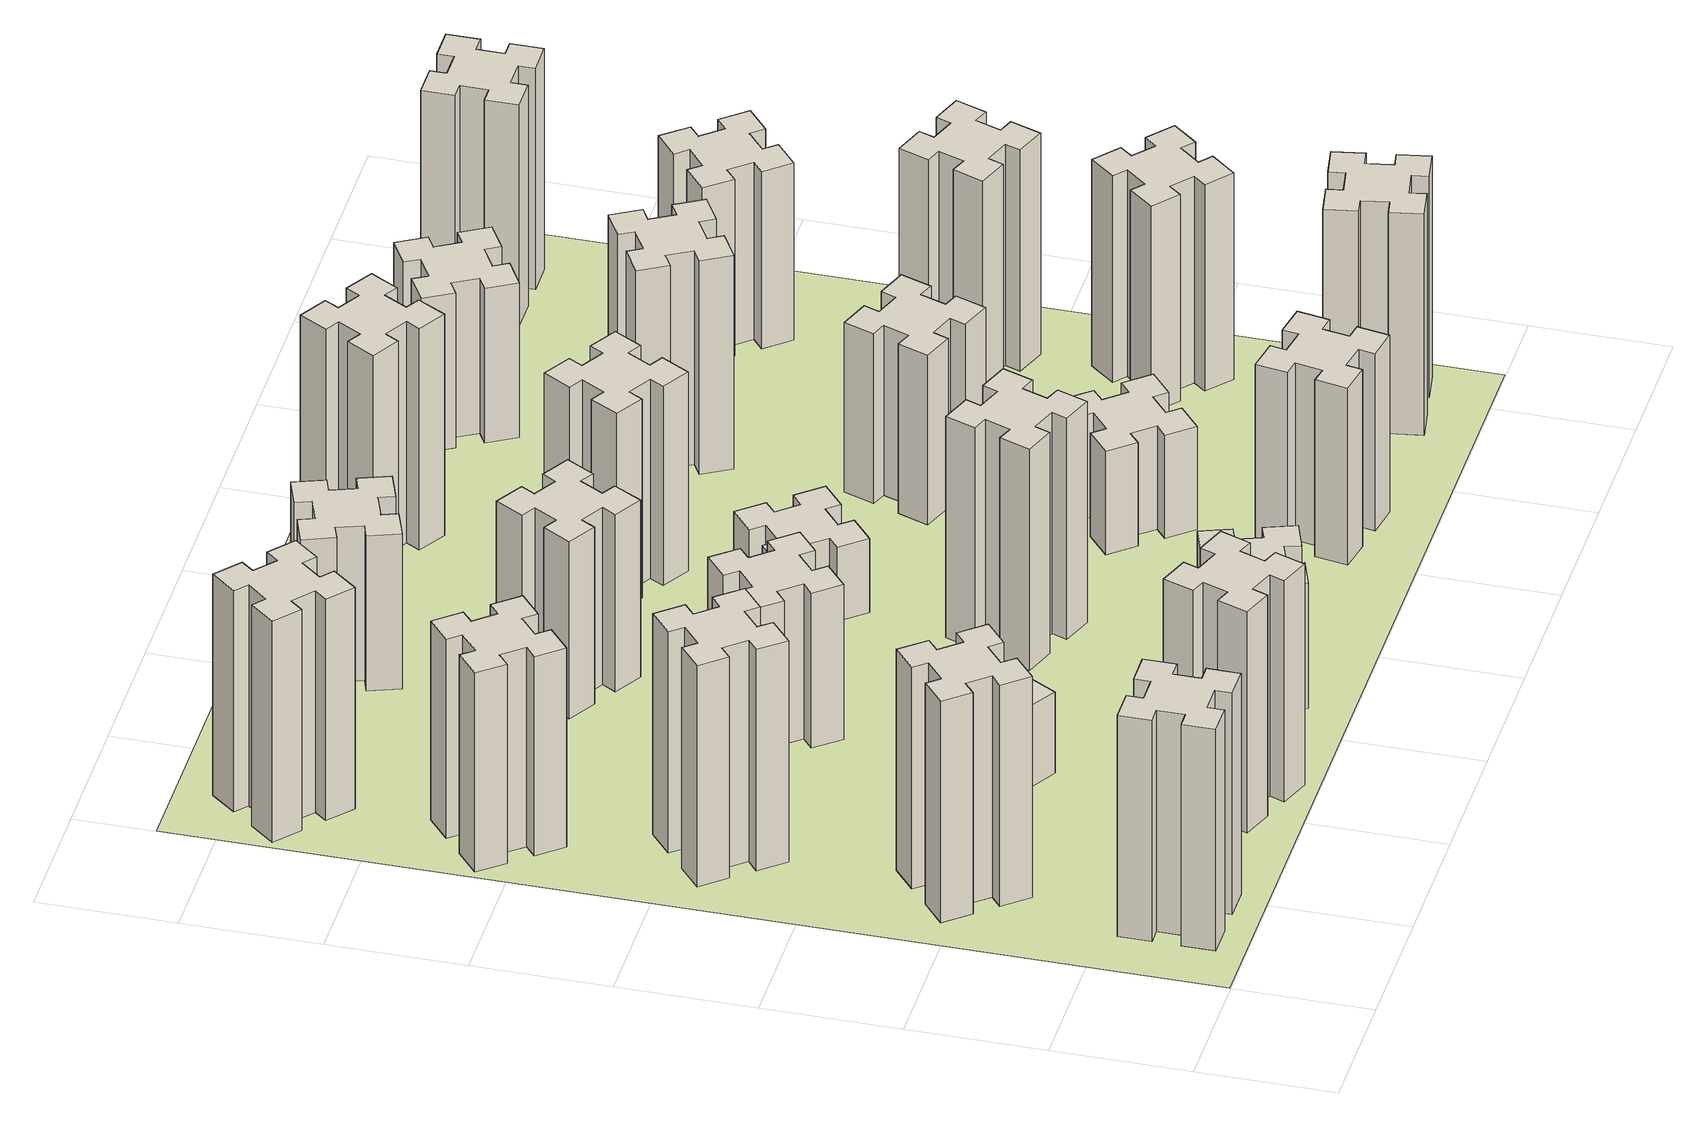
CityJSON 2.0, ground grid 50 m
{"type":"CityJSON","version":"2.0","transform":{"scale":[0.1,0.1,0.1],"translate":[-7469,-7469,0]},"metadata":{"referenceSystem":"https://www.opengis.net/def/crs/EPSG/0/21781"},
"CityObjects":{
"building1":{"type":"Building","attributes":{"class":"1000","function":"1000","usage":"1000","yearOfConstruction":2016,"roofType":"1000","measuredHeight":90,"storeysAboveGround":30,"storeysBelowGround":0},"geometry":[{"type":"Solid","lod":"1","boundaries":[[[[0,1,2,3,4,5,6,7,8,9,10,11,12,13,14,15,16,17,18,19]],[[17,16,20,21]],[[16,15,22,20]],[[15,14,23,22]],[[14,13,24,23]],[[13,12,25,24]],[[12,11,26,25]],[[11,10,27,26]],[[10,9,28,27]],[[9,8,29,28]],[[8,7,30,29]],[[7,6,31,30]],[[6,5,32,31]],[[5,4,33,32]],[[4,3,34,33]],[[3,2,35,34]],[[2,1,36,35]],[[1,0,37,36]],[[0,19,38,37]],[[19,18,39,38]],[[18,17,21,39]],[[24,25,26,27,28,29,30,31,32,33,34,35,36,37,38,39,21,20,22,23]]]]}]},
"building2":{"type":"Building","attributes":{"class":"1000","function":"1000","usage":"1000","yearOfConstruction":2016,"roofType":"1000","measuredHeight":90,"storeysAboveGround":30,"storeysBelowGround":0},"geometry":[{"type":"Solid","lod":"1","boundaries":[[[[40,41,42,43,44,45,46,47,48,49,50,51,52,53,54,55,56,57,58,59]],[[57,56,60,61]],[[56,55,62,60]],[[55,54,63,62]],[[54,53,64,63]],[[53,52,65,64]],[[52,51,66,65]],[[51,50,67,66]],[[50,49,68,67]],[[49,48,69,68]],[[48,47,70,69]],[[47,46,71,70]],[[46,45,72,71]],[[45,44,73,72]],[[44,43,74,73]],[[43,42,75,74]],[[42,41,76,75]],[[41,40,77,76]],[[40,59,78,77]],[[59,58,79,78]],[[58,57,61,79]],[[64,65,66,67,68,69,70,71,72,73,74,75,76,77,78,79,61,60,62,63]]]]}]},
"building3":{"type":"Building","attributes":{"class":"1000","function":"1000","usage":"1000","yearOfConstruction":2016,"roofType":"1000","measuredHeight":90,"storeysAboveGround":30,"storeysBelowGround":0},"geometry":[{"type":"Solid","lod":"1","boundaries":[[[[80,81,82,83,84,85,86,87,88,89,90,91,92,93,94,95,96,97,98,99]],[[97,96,100,101]],[[96,95,102,100]],[[95,94,103,102]],[[94,93,104,103]],[[93,92,105,104]],[[92,91,106,105]],[[91,90,107,106]],[[90,89,108,107]],[[89,88,109,108]],[[88,87,110,109]],[[87,86,111,110]],[[86,85,112,111]],[[85,84,113,112]],[[84,83,114,113]],[[83,82,115,114]],[[82,81,116,115]],[[81,80,117,116]],[[80,99,118,117]],[[99,98,119,118]],[[98,97,101,119]],[[104,105,106,107,108,109,110,111,112,113,114,115,116,117,118,119,101,100,102,103]]]]}]},
"building4":{"type":"Building","attributes":{"class":"1000","function":"1000","usage":"1000","yearOfConstruction":2016,"roofType":"1000","measuredHeight":81,"storeysAboveGround":30,"storeysBelowGround":0},"geometry":[{"type":"Solid","lod":"1","boundaries":[[[[120,121,122,123,124,125,126,127,128,129,130,131,132,133,134,135,136,137,138,139]],[[137,136,140,141]],[[136,135,142,140]],[[135,134,143,142]],[[134,133,144,143]],[[133,132,145,144]],[[132,131,146,145]],[[131,130,147,146]],[[130,129,148,147]],[[129,128,149,148]],[[128,127,150,149]],[[127,126,151,150]],[[126,125,152,151]],[[125,124,153,152]],[[124,123,154,153]],[[123,122,155,154]],[[122,121,156,155]],[[121,120,157,156]],[[120,139,158,157]],[[139,138,159,158]],[[138,137,141,159]],[[144,145,146,147,148,149,150,151,152,153,154,155,156,157,158,159,141,140,142,143]]]]}]},
"building5":{"type":"Building","attributes":{"class":"1000","function":"1000","usage":"1000","yearOfConstruction":2016,"roofType":"1000","measuredHeight":90,"storeysAboveGround":30,"storeysBelowGround":0},"geometry":[{"type":"Solid","lod":"1","boundaries":[[[[160,161,162,163,164,165,166,167,168,169,170,171,172,173,174,175,176,177,178,179]],[[177,176,180,181]],[[176,175,182,180]],[[175,174,183,182]],[[174,173,184,183]],[[173,172,185,184]],[[172,171,186,185]],[[171,170,187,186]],[[170,169,188,187]],[[169,168,189,188]],[[168,167,190,189]],[[167,166,191,190]],[[166,165,192,191]],[[165,164,193,192]],[[164,163,194,193]],[[163,162,195,194]],[[162,161,196,195]],[[161,160,197,196]],[[160,179,198,197]],[[179,178,199,198]],[[178,177,181,199]],[[184,185,186,187,188,189,190,191,192,193,194,195,196,197,198,199,181,180,182,183]]]]}]},
"building6":{"type":"Building","attributes":{"class":"1000","function":"1000","usage":"1000","yearOfConstruction":2016,"roofType":"1000","measuredHeight":90,"storeysAboveGround":30,"storeysBelowGround":0},"geometry":[{"type":"Solid","lod":"1","boundaries":[[[[200,201,202,203,204,205,206,207,208,209,210,211,212,213,214,215,216,217,218,219]],[[217,216,220,221]],[[216,215,222,220]],[[215,214,223,222]],[[214,213,224,223]],[[213,212,225,224]],[[212,211,226,225]],[[211,210,227,226]],[[210,209,228,227]],[[209,208,229,228]],[[208,207,230,229]],[[207,206,231,230]],[[206,205,232,231]],[[205,204,233,232]],[[204,203,234,233]],[[203,202,235,234]],[[202,201,236,235]],[[201,200,237,236]],[[200,219,238,237]],[[219,218,239,238]],[[218,217,221,239]],[[224,225,226,227,228,229,230,231,232,233,234,235,236,237,238,239,221,220,222,223]]]]}]},
"building7":{"type":"Building","attributes":{"class":"1000","function":"1000","usage":"1000","yearOfConstruction":2016,"roofType":"1000","measuredHeight":33,"storeysAboveGround":30,"storeysBelowGround":0},"geometry":[{"type":"Solid","lod":"1","boundaries":[[[[240,241,242,243,244,245,246,247,248,249,250,251,252,253,254,255,256,257,258,259]],[[257,256,260,261]],[[256,255,262,260]],[[255,254,263,262]],[[254,253,264,263]],[[253,252,265,264]],[[252,251,266,265]],[[251,250,267,266]],[[250,249,268,267]],[[249,248,269,268]],[[248,247,270,269]],[[247,246,271,270]],[[246,245,272,271]],[[245,244,273,272]],[[244,243,274,273]],[[243,242,275,274]],[[242,241,276,275]],[[241,240,277,276]],[[240,259,278,277]],[[259,258,279,278]],[[258,257,261,279]],[[264,265,266,267,268,269,270,271,272,273,274,275,276,277,278,279,261,260,262,263]]]]}]},
"building8":{"type":"Building","attributes":{"class":"1000","function":"1000","usage":"1000","yearOfConstruction":2016,"roofType":"1000","measuredHeight":63,"storeysAboveGround":30,"storeysBelowGround":0},"geometry":[{"type":"Solid","lod":"1","boundaries":[[[[280,281,282,283,284,285,286,287,288,289,290,291,292,293,294,295,296,297,298,299]],[[297,296,300,301]],[[296,295,302,300]],[[295,294,303,302]],[[294,293,304,303]],[[293,292,305,304]],[[292,291,306,305]],[[291,290,307,306]],[[290,289,308,307]],[[289,288,309,308]],[[288,287,310,309]],[[287,286,311,310]],[[286,285,312,311]],[[285,284,313,312]],[[284,283,314,313]],[[283,282,315,314]],[[282,281,316,315]],[[281,280,317,316]],[[280,299,318,317]],[[299,298,319,318]],[[298,297,301,319]],[[304,305,306,307,308,309,310,311,312,313,314,315,316,317,318,319,301,300,302,303]]]]}]},
"building9":{"type":"Building","attributes":{"class":"1000","function":"1000","usage":"1000","yearOfConstruction":2016,"roofType":"1000","measuredHeight":51,"storeysAboveGround":30,"storeysBelowGround":0},"geometry":[{"type":"Solid","lod":"1","boundaries":[[[[320,321,322,323,324,325,326,327,328,329,330,331,332,333,334,335,336,337,338,339]],[[337,336,340,341]],[[336,335,342,340]],[[335,334,343,342]],[[334,333,344,343]],[[333,332,345,344]],[[332,331,346,345]],[[331,330,347,346]],[[330,329,348,347]],[[329,328,349,348]],[[328,327,350,349]],[[327,326,351,350]],[[326,325,352,351]],[[325,324,353,352]],[[324,323,354,353]],[[323,322,355,354]],[[322,321,356,355]],[[321,320,357,356]],[[320,339,358,357]],[[339,338,359,358]],[[338,337,341,359]],[[344,345,346,347,348,349,350,351,352,353,354,355,356,357,358,359,341,340,342,343]]]]}]},
"building10":{"type":"Building","attributes":{"class":"1000","function":"1000","usage":"1000","yearOfConstruction":2016,"roofType":"1000","measuredHeight":72,"storeysAboveGround":30,"storeysBelowGround":0},"geometry":[{"type":"Solid","lod":"1","boundaries":[[[[360,361,362,363,364,365,366,367,368,369,370,371,372,373,374,375,376,377,378,379]],[[377,376,380,381]],[[376,375,382,380]],[[375,374,383,382]],[[374,373,384,383]],[[373,372,385,384]],[[372,371,386,385]],[[371,370,387,386]],[[370,369,388,387]],[[369,368,389,388]],[[368,367,390,389]],[[367,366,391,390]],[[366,365,392,391]],[[365,364,393,392]],[[364,363,394,393]],[[363,362,395,394]],[[362,361,396,395]],[[361,360,397,396]],[[360,379,398,397]],[[379,378,399,398]],[[378,377,381,399]],[[384,385,386,387,388,389,390,391,392,393,394,395,396,397,398,399,381,380,382,383]]]]}]},
"building11":{"type":"Building","attributes":{"class":"1000","function":"1000","usage":"1000","yearOfConstruction":2016,"roofType":"1000","measuredHeight":63,"storeysAboveGround":30,"storeysBelowGround":0},"geometry":[{"type":"Solid","lod":"1","boundaries":[[[[400,401,402,403,404,405,406,407,408,409,410,411,412,413,414,415,416,417,418,419]],[[417,416,420,421]],[[416,415,422,420]],[[415,414,423,422]],[[414,413,424,423]],[[413,412,425,424]],[[412,411,426,425]],[[411,410,427,426]],[[410,409,428,427]],[[409,408,429,428]],[[408,407,430,429]],[[407,406,431,430]],[[406,405,432,431]],[[405,404,433,432]],[[404,403,434,433]],[[403,402,435,434]],[[402,401,436,435]],[[401,400,437,436]],[[400,419,438,437]],[[419,418,439,438]],[[418,417,421,439]],[[424,425,426,427,428,429,430,431,432,433,434,435,436,437,438,439,421,420,422,423]]]]}]},
"building12":{"type":"Building","attributes":{"class":"1000","function":"1000","usage":"1000","yearOfConstruction":2016,"roofType":"1000","measuredHeight":90,"storeysAboveGround":30,"storeysBelowGround":0},"geometry":[{"type":"Solid","lod":"1","boundaries":[[[[440,441,442,443,444,445,446,447,448,449,450,451,452,453,454,455,456,457,458,459]],[[457,456,460,461]],[[456,455,462,460]],[[455,454,463,462]],[[454,453,464,463]],[[453,452,465,464]],[[452,451,466,465]],[[451,450,467,466]],[[450,449,468,467]],[[449,448,469,468]],[[448,447,470,469]],[[447,446,471,470]],[[446,445,472,471]],[[445,444,473,472]],[[444,443,474,473]],[[443,442,475,474]],[[442,441,476,475]],[[441,440,477,476]],[[440,459,478,477]],[[459,458,479,478]],[[458,457,461,479]],[[464,465,466,467,468,469,470,471,472,473,474,475,476,477,478,479,461,460,462,463]]]]}]},
"building13":{"type":"Building","attributes":{"class":"1000","function":"1000","usage":"1000","yearOfConstruction":2016,"roofType":"1000","measuredHeight":30,"storeysAboveGround":30,"storeysBelowGround":0},"geometry":[{"type":"Solid","lod":"1","boundaries":[[[[480,481,482,483,484,485,486,487,488,489,490,491,492,493,494,495,496,497,498,499]],[[497,496,500,501]],[[496,495,502,500]],[[495,494,503,502]],[[494,493,504,503]],[[493,492,505,504]],[[492,491,506,505]],[[491,490,507,506]],[[490,489,508,507]],[[489,488,509,508]],[[488,487,510,509]],[[487,486,511,510]],[[486,485,512,511]],[[485,484,513,512]],[[484,483,514,513]],[[483,482,515,514]],[[482,481,516,515]],[[481,480,517,516]],[[480,499,518,517]],[[499,498,519,518]],[[498,497,501,519]],[[504,505,506,507,508,509,510,511,512,513,514,515,516,517,518,519,501,500,502,503]]]]}]},
"building14":{"type":"Building","attributes":{"class":"1000","function":"1000","usage":"1000","yearOfConstruction":2016,"roofType":"1000","measuredHeight":81,"storeysAboveGround":30,"storeysBelowGround":0},"geometry":[{"type":"Solid","lod":"1","boundaries":[[[[520,521,522,523,524,525,526,527,528,529,530,531,532,533,534,535,536,537,538,539]],[[537,536,540,541]],[[536,535,542,540]],[[535,534,543,542]],[[534,533,544,543]],[[533,532,545,544]],[[532,531,546,545]],[[531,530,547,546]],[[530,529,548,547]],[[529,528,549,548]],[[528,527,550,549]],[[527,526,551,550]],[[526,525,552,551]],[[525,524,553,552]],[[524,523,554,553]],[[523,522,555,554]],[[522,521,556,555]],[[521,520,557,556]],[[520,539,558,557]],[[539,538,559,558]],[[538,537,541,559]],[[544,545,546,547,548,549,550,551,552,553,554,555,556,557,558,559,541,540,542,543]]]]}]},
"building15":{"type":"Building","attributes":{"class":"1000","function":"1000","usage":"1000","yearOfConstruction":2016,"roofType":"1000","measuredHeight":72,"storeysAboveGround":30,"storeysBelowGround":0},"geometry":[{"type":"Solid","lod":"1","boundaries":[[[[560,561,562,563,564,565,566,567,568,569,570,571,572,573,574,575,576,577,578,579]],[[577,576,580,581]],[[576,575,582,580]],[[575,574,583,582]],[[574,573,584,583]],[[573,572,585,584]],[[572,571,586,585]],[[571,570,587,586]],[[570,569,588,587]],[[569,568,589,588]],[[568,567,590,589]],[[567,566,591,590]],[[566,565,592,591]],[[565,564,593,592]],[[564,563,594,593]],[[563,562,595,594]],[[562,561,596,595]],[[561,560,597,596]],[[560,579,598,597]],[[579,578,599,598]],[[578,577,581,599]],[[584,585,586,587,588,589,590,591,592,593,594,595,596,597,598,599,581,580,582,583]]]]}]},
"building16":{"type":"Building","attributes":{"class":"1000","function":"1000","usage":"1000","yearOfConstruction":2016,"roofType":"1000","measuredHeight":90,"storeysAboveGround":30,"storeysBelowGround":0},"geometry":[{"type":"Solid","lod":"1","boundaries":[[[[600,601,602,603,604,605,606,607,608,609,610,611,612,613,614,615,616,617,618,619]],[[617,616,620,621]],[[616,615,622,620]],[[615,614,623,622]],[[614,613,624,623]],[[613,612,625,624]],[[612,611,626,625]],[[611,610,627,626]],[[610,609,628,627]],[[609,608,629,628]],[[608,607,630,629]],[[607,606,631,630]],[[606,605,632,631]],[[605,604,633,632]],[[604,603,634,633]],[[603,602,635,634]],[[602,601,636,635]],[[601,600,637,636]],[[600,619,638,637]],[[619,618,639,638]],[[618,617,621,639]],[[624,625,626,627,628,629,630,631,632,633,634,635,636,637,638,639,621,620,622,623]]]]}]},
"building17":{"type":"Building","attributes":{"class":"1000","function":"1000","usage":"1000","yearOfConstruction":2016,"roofType":"1000","measuredHeight":42,"storeysAboveGround":30,"storeysBelowGround":0},"geometry":[{"type":"Solid","lod":"1","boundaries":[[[[640,641,642,643,644,645,646,647,648,649,650,651,652,653,654,655,656,657,658,659]],[[657,656,660,661]],[[656,655,662,660]],[[655,654,663,662]],[[654,653,664,663]],[[653,652,665,664]],[[652,651,666,665]],[[651,650,667,666]],[[650,649,668,667]],[[649,648,669,668]],[[648,647,670,669]],[[647,646,671,670]],[[646,645,672,671]],[[645,644,673,672]],[[644,643,674,673]],[[643,642,675,674]],[[642,641,676,675]],[[641,640,677,676]],[[640,659,678,677]],[[659,658,679,678]],[[658,657,661,679]],[[664,665,666,667,668,669,670,671,672,673,674,675,676,677,678,679,661,660,662,663]]]]}]},
"building18":{"type":"Building","attributes":{"class":"1000","function":"1000","usage":"1000","yearOfConstruction":2016,"roofType":"1000","measuredHeight":69,"storeysAboveGround":30,"storeysBelowGround":0},"geometry":[{"type":"Solid","lod":"1","boundaries":[[[[680,681,682,683,684,685,686,687,688,689,690,691,692,693,694,695,696,697,698,699]],[[697,696,700,701]],[[696,695,702,700]],[[695,694,703,702]],[[694,693,704,703]],[[693,692,705,704]],[[692,691,706,705]],[[691,690,707,706]],[[690,689,708,707]],[[689,688,709,708]],[[688,687,710,709]],[[687,686,711,710]],[[686,685,712,711]],[[685,684,713,712]],[[684,683,714,713]],[[683,682,715,714]],[[682,681,716,715]],[[681,680,717,716]],[[680,699,718,717]],[[699,698,719,718]],[[698,697,701,719]],[[704,705,706,707,708,709,710,711,712,713,714,715,716,717,718,719,701,700,702,703]]]]}]},
"building19":{"type":"Building","attributes":{"class":"1000","function":"1000","usage":"1000","yearOfConstruction":2016,"roofType":"1000","measuredHeight":87,"storeysAboveGround":30,"storeysBelowGround":0},"geometry":[{"type":"Solid","lod":"1","boundaries":[[[[720,721,722,723,724,725,726,727,728,729,730,731,732,733,734,735,736,737,738,739]],[[737,736,740,741]],[[736,735,742,740]],[[735,734,743,742]],[[734,733,744,743]],[[733,732,745,744]],[[732,731,746,745]],[[731,730,747,746]],[[730,729,748,747]],[[729,728,749,748]],[[728,727,750,749]],[[727,726,751,750]],[[726,725,752,751]],[[725,724,753,752]],[[724,723,754,753]],[[723,722,755,754]],[[722,721,756,755]],[[721,720,757,756]],[[720,739,758,757]],[[739,738,759,758]],[[738,737,741,759]],[[744,745,746,747,748,749,750,751,752,753,754,755,756,757,758,759,741,740,742,743]]]]}]},
"building20":{"type":"Building","attributes":{"class":"1000","function":"1000","usage":"1000","yearOfConstruction":2016,"roofType":"1000","measuredHeight":90,"storeysAboveGround":30,"storeysBelowGround":0},"geometry":[{"type":"Solid","lod":"1","boundaries":[[[[760,761,762,763,764,765,766,767,768,769,770,771,772,773,774,775,776,777,778,779]],[[777,776,780,781]],[[776,775,782,780]],[[775,774,783,782]],[[774,773,784,783]],[[773,772,785,784]],[[772,771,786,785]],[[771,770,787,786]],[[770,769,788,787]],[[769,768,789,788]],[[768,767,790,789]],[[767,766,791,790]],[[766,765,792,791]],[[765,764,793,792]],[[764,763,794,793]],[[763,762,795,794]],[[762,761,796,795]],[[761,760,797,796]],[[760,779,798,797]],[[779,778,799,798]],[[778,777,781,799]],[[784,785,786,787,788,789,790,791,792,793,794,795,796,797,798,799,781,780,782,783]]]]}]},
"building21":{"type":"Building","attributes":{"class":"1000","function":"1000","usage":"1000","yearOfConstruction":2016,"roofType":"1000","measuredHeight":63,"storeysAboveGround":30,"storeysBelowGround":0},"geometry":[{"type":"Solid","lod":"1","boundaries":[[[[800,801,802,803,804,805,806,807,808,809,810,811,812,813,814,815,816,817,818,819]],[[817,816,820,821]],[[816,815,822,820]],[[815,814,823,822]],[[814,813,824,823]],[[813,812,825,824]],[[812,811,826,825]],[[811,810,827,826]],[[810,809,828,827]],[[809,808,829,828]],[[808,807,830,829]],[[807,806,831,830]],[[806,805,832,831]],[[805,804,833,832]],[[804,803,834,833]],[[803,802,835,834]],[[802,801,836,835]],[[801,800,837,836]],[[800,819,838,837]],[[819,818,839,838]],[[818,817,821,839]],[[824,825,826,827,828,829,830,831,832,833,834,835,836,837,838,839,821,820,822,823]]]]}]},
"building22":{"type":"Building","attributes":{"class":"1000","function":"1000","usage":"1000","yearOfConstruction":2016,"roofType":"1000","measuredHeight":84,"storeysAboveGround":30,"storeysBelowGround":0},"geometry":[{"type":"Solid","lod":"1","boundaries":[[[[840,841,842,843,844,845,846,847,848,849,850,851,852,853,854,855,856,857,858,859]],[[857,856,860,861]],[[856,855,862,860]],[[855,854,863,862]],[[854,853,864,863]],[[853,852,865,864]],[[852,851,866,865]],[[851,850,867,866]],[[850,849,868,867]],[[849,848,869,868]],[[848,847,870,869]],[[847,846,871,870]],[[846,845,872,871]],[[845,844,873,872]],[[844,843,874,873]],[[843,842,875,874]],[[842,841,876,875]],[[841,840,877,876]],[[840,859,878,877]],[[859,858,879,878]],[[858,857,861,879]],[[864,865,866,867,868,869,870,871,872,873,874,875,876,877,878,879,861,860,862,863]]]]}]},
"building23":{"type":"Building","attributes":{"class":"1000","function":"1000","usage":"1000","yearOfConstruction":2016,"roofType":"1000","measuredHeight":90,"storeysAboveGround":30,"storeysBelowGround":0},"geometry":[{"type":"Solid","lod":"1","boundaries":[[[[880,881,882,883,884,885,886,887,888,889,890,891,892,893,894,895,896,897,898,899]],[[897,896,900,901]],[[896,895,902,900]],[[895,894,903,902]],[[894,893,904,903]],[[893,892,905,904]],[[892,891,906,905]],[[891,890,907,906]],[[890,889,908,907]],[[889,888,909,908]],[[888,887,910,909]],[[887,886,911,910]],[[886,885,912,911]],[[885,884,913,912]],[[884,883,914,913]],[[883,882,915,914]],[[882,881,916,915]],[[881,880,917,916]],[[880,899,918,917]],[[899,898,919,918]],[[898,897,901,919]],[[904,905,906,907,908,909,910,911,912,913,914,915,916,917,918,919,901,900,902,903]]]]}]},
"building24":{"type":"Building","attributes":{"class":"1000","function":"1000","usage":"1000","yearOfConstruction":2016,"roofType":"1000","measuredHeight":72,"storeysAboveGround":30,"storeysBelowGround":0},"geometry":[{"type":"Solid","lod":"1","boundaries":[[[[920,921,922,923,924,925,926,927,928,929,930,931,932,933,934,935,936,937,938,939]],[[937,936,940,941]],[[936,935,942,940]],[[935,934,943,942]],[[934,933,944,943]],[[933,932,945,944]],[[932,931,946,945]],[[931,930,947,946]],[[930,929,948,947]],[[929,928,949,948]],[[928,927,950,949]],[[927,926,951,950]],[[926,925,952,951]],[[925,924,953,952]],[[924,923,954,953]],[[923,922,955,954]],[[922,921,956,955]],[[921,920,957,956]],[[920,939,958,957]],[[939,938,959,958]],[[938,937,941,959]],[[944,945,946,947,948,949,950,951,952,953,954,955,956,957,958,959,941,940,942,943]]]]}]},
"building25":{"type":"Building","attributes":{"class":"1000","function":"1000","usage":"1000","yearOfConstruction":2016,"roofType":"1000","measuredHeight":90,"storeysAboveGround":30,"storeysBelowGround":0},"geometry":[{"type":"Solid","lod":"1","boundaries":[[[[960,961,962,963,964,965,966,967,968,969,970,971,972,973,974,975,976,977,978,979]],[[977,976,980,981]],[[976,975,982,980]],[[975,974,983,982]],[[974,973,984,983]],[[973,972,985,984]],[[972,971,986,985]],[[971,970,987,986]],[[970,969,988,987]],[[969,968,989,988]],[[968,967,990,989]],[[967,966,991,990]],[[966,965,992,991]],[[965,964,993,992]],[[964,963,994,993]],[[963,962,995,994]],[[962,961,996,995]],[[961,960,997,996]],[[960,979,998,997]],[[979,978,999,998]],[[978,977,981,999]],[[984,985,986,987,988,989,990,991,992,993,994,995,996,997,998,999,981,980,982,983]]]]}]},
"landuse1":{"type":"LandUse","attributes":{"name":"plot1","function":"1010"},"geometry":[{"type":"MultiSurface","lod":"1","boundaries":[[[1000,1001,1002,1003]]]}]}
},
"vertices":[
[265,325,0],[265,225,0],[205,225,0],[205,105,0],[325,105,0],[325,165,0],[425,165,0],[425,105,0],[545,105,0],[545,225,0],[485,225,0],[485,325,0],[545,325,0],[545,445,0],[425,445,0],[425,385,0],[325,385,0],[325,445,0],[205,445,0],[205,325,0],[325,385,900],[325,445,900],[425,385,900],[425,445,900],[545,445,900],[545,325,900],[485,325,900],[485,225,900],[545,225,900],[545,105,900],[425,105,900],[425,165,900],[325,165,900],[325,105,900],[205,105,900],[205,225,900],[265,225,900],[265,325,900],[205,325,900],[205,445,900],
[492,1048,0],[427,1124,0],[473,1163,0],[396,1255,0],[304,1178,0],[343,1132,0],[266,1067,0],[228,1113,0],[136,1036,0],[213,944,0],[259,983,0],[323,906,0],[277,868,0],[354,776,0],[446,853,0],[408,899,0],[484,963,0],[523,917,0],[615,994,0],[538,1086,0],[484,963,900],[523,917,900],[408,899,900],[446,853,900],[354,776,900],[277,868,900],[323,906,900],[259,983,900],[213,944,900],[136,1036,900],[228,1113,900],[266,1067,900],[343,1132,900],[304,1178,900],[396,1255,900],[473,1163,900],[427,1124,900],[492,1048,900],[538,1086,900],[615,994,900],
[492,1888,0],[427,1964,0],[473,2003,0],[396,2095,0],[304,2018,0],[343,1972,0],[266,1907,0],[228,1953,0],[136,1876,0],[213,1784,0],[259,1823,0],[323,1746,0],[277,1708,0],[354,1616,0],[446,1693,0],[408,1739,0],[484,1803,0],[523,1757,0],[615,1834,0],[538,1926,0],[484,1803,900],[523,1757,900],[408,1739,900],[446,1693,900],[354,1616,900],[277,1708,900],[323,1746,900],[259,1823,900],[213,1784,900],[136,1876,900],[228,1953,900],[266,1907,900],[343,1972,900],[304,2018,900],[396,2095,900],[473,2003,900],[427,1964,900],[492,1888,900],[538,1926,900],[615,1834,900],
[243,2712,0],[166,2647,0],[128,2693,0],[36,2616,0],[113,2524,0],[159,2563,0],[223,2486,0],[177,2448,0],[254,2356,0],[346,2433,0],[308,2479,0],[384,2543,0],[423,2497,0],[515,2574,0],[438,2666,0],[392,2628,0],[327,2704,0],[373,2743,0],[296,2835,0],[204,2758,0],[327,2704,810],[373,2743,810],[392,2628,810],[438,2666,810],[515,2574,810],[423,2497,810],[384,2543,810],[308,2479,810],[346,2433,810],[254,2356,810],[177,2448,810],[223,2486,810],[159,2563,810],[113,2524,810],[36,2616,810],[128,2693,810],[166,2647,810],[243,2712,810],[204,2758,810],[296,2835,810],
[1029,360,0],[995,266,0],[939,287,0],[897,174,0],[1010,133,0],[1031,189,0],[1125,155,0],[1104,99,0],[1217,57,0],[1258,170,0],[1202,191,0],[1236,285,0],[1292,264,0],[1333,377,0],[1220,418,0],[1200,362,0],[1106,396,0],[1127,452,0],[1014,493,0],[973,380,0],[1106,396,900],[1127,452,900],[1200,362,900],[1220,418,900],[1333,377,900],[1292,264,900],[1236,285,900],[1202,191,900],[1258,170,900],[1217,57,900],[1104,99,900],[1125,155,900],[1031,189,900],[1010,133,900],[897,174,900],[939,287,900],[995,266,900],[1029,360,900],[973,380,900],[1014,493,900],
[384,3387,0],[308,3452,0],[346,3498,0],[254,3575,0],[177,3483,0],[223,3444,0],[159,3368,0],[113,3406,0],[36,3314,0],[128,3237,0],[166,3283,0],[243,3219,0],[204,3173,0],[296,3096,0],[373,3188,0],[327,3226,0],[392,3303,0],[438,3264,0],[515,3356,0],[423,3433,0],[392,3303,900],[438,3264,900],[327,3226,900],[373,3188,900],[296,3096,900],[204,3173,900],[243,3219,900],[166,3283,900],[128,3237,900],[36,3314,900],[113,3406,900],[159,3368,900],[223,3444,900],[177,3483,900],[254,3575,900],[346,3498,900],[308,3452,900],[384,3387,900],[423,3433,900],[515,3356,900],
[1086,1017,0],[1136,1104,0],[1188,1074,0],[1248,1178,0],[1144,1238,0],[1114,1186,0],[1027,1236,0],[1057,1288,0],[953,1348,0],[893,1244,0],[945,1214,0],[895,1127,0],[843,1157,0],[783,1053,0],[887,993,0],[917,1045,0],[1004,995,0],[974,943,0],[1078,883,0],[1138,987,0],[1004,995,330],[974,943,330],[917,1045,330],[887,993,330],[783,1053,330],[843,1157,330],[895,1127,330],[945,1214,330],[893,1244,330],[953,1348,330],[1057,1288,330],[1027,1236,330],[1114,1186,330],[1144,1238,330],[1248,1178,330],[1188,1074,330],[1136,1104,330],[1086,1017,330],[1138,987,330],[1078,883,330],
[1083,1972,0],[1006,1907,0],[968,1953,0],[876,1876,0],[953,1784,0],[999,1823,0],[1063,1746,0],[1017,1708,0],[1094,1616,0],[1186,1693,0],[1148,1739,0],[1224,1803,0],[1263,1757,0],[1355,1834,0],[1278,1926,0],[1232,1888,0],[1167,1964,0],[1213,2003,0],[1136,2095,0],[1044,2018,0],[1167,1964,630],[1213,2003,630],[1232,1888,630],[1278,1926,630],[1355,1834,630],[1263,1757,630],[1224,1803,630],[1148,1739,630],[1186,1693,630],[1094,1616,630],[1017,1708,630],[1063,1746,630],[999,1823,630],[953,1784,630],[876,1876,630],[968,1953,630],[1006,1907,630],[1083,1972,630],[1044,2018,630],[1136,2095,630],
[1765,496,0],[1671,462,0],[1650,518,0],[1537,477,0],[1579,364,0],[1635,385,0],[1669,291,0],[1613,270,0],[1654,157,0],[1767,199,0],[1746,255,0],[1840,289,0],[1860,233,0],[1973,274,0],[1932,387,0],[1876,366,0],[1842,460,0],[1898,480,0],[1857,593,0],[1744,552,0],[1842,460,510],[1898,480,510],[1876,366,510],[1932,387,510],[1973,274,510],[1860,233,510],[1840,289,510],[1746,255,510],[1767,199,510],[1654,157,510],[1613,270,510],[1669,291,510],[1635,385,510],[1579,364,510],[1537,477,510],[1650,518,510],[1671,462,510],[1765,496,510],[1744,552,510],[1857,593,510],
[1314,2666,0],[1227,2716,0],[1257,2768,0],[1153,2828,0],[1093,2724,0],[1145,2694,0],[1095,2607,0],[1043,2637,0],[983,2533,0],[1087,2473,0],[1117,2525,0],[1204,2475,0],[1174,2423,0],[1278,2363,0],[1338,2467,0],[1286,2497,0],[1336,2584,0],[1388,2554,0],[1448,2658,0],[1344,2718,0],[1336,2584,720],[1388,2554,720],[1286,2497,720],[1338,2467,720],[1278,2363,720],[1174,2423,720],[1204,2475,720],[1117,2525,720],[1087,2473,720],[983,2533,720],[1043,2637,720],[1095,2607,720],[1145,2694,720],[1093,2724,720],[1153,2828,720],[1257,2768,720],[1227,2716,720],[1314,2666,720],[1344,2718,720],[1448,2658,720],
[1125,3456,0],[1031,3422,0],[1010,3478,0],[897,3437,0],[939,3324,0],[995,3345,0],[1029,3251,0],[973,3230,0],[1014,3117,0],[1127,3159,0],[1106,3215,0],[1200,3249,0],[1220,3193,0],[1333,3234,0],[1292,3347,0],[1236,3326,0],[1202,3420,0],[1258,3440,0],[1217,3553,0],[1104,3512,0],[1202,3420,630],[1258,3440,630],[1236,3326,630],[1292,3347,630],[1333,3234,630],[1220,3193,630],[1200,3249,630],[1106,3215,630],[1127,3159,630],[1014,3117,630],[973,3230,630],[1029,3251,630],[995,3345,630],[939,3324,630],[897,3437,630],[1010,3478,630],[1031,3422,630],[1125,3456,630],[1104,3512,630],[1217,3553,630],
[1769,1300,0],[1735,1206,0],[1679,1227,0],[1637,1114,0],[1750,1073,0],[1771,1129,0],[1865,1095,0],[1844,1039,0],[1957,997,0],[1998,1110,0],[1942,1131,0],[1976,1225,0],[2032,1204,0],[2073,1317,0],[1960,1358,0],[1940,1302,0],[1846,1336,0],[1867,1392,0],[1754,1433,0],[1713,1320,0],[1846,1336,900],[1867,1392,900],[1940,1302,900],[1960,1358,900],[2073,1317,900],[2032,1204,900],[1976,1225,900],[1942,1131,900],[1998,1110,900],[1957,997,900],[1844,1039,900],[1865,1095,900],[1771,1129,900],[1750,1073,900],[1637,1114,900],[1679,1227,900],[1735,1206,900],[1769,1300,900],[1713,1320,900],[1754,1433,900],
[1972,1988,0],[1907,2064,0],[1953,2103,0],[1876,2195,0],[1784,2118,0],[1823,2072,0],[1746,2007,0],[1708,2053,0],[1616,1976,0],[1693,1884,0],[1739,1923,0],[1803,1846,0],[1757,1808,0],[1834,1716,0],[1926,1793,0],[1888,1839,0],[1964,1903,0],[2003,1857,0],[2095,1934,0],[2018,2026,0],[1964,1903,300],[2003,1857,300],[1888,1839,300],[1926,1793,300],[1834,1716,300],[1757,1808,300],[1803,1846,300],[1739,1923,300],[1693,1884,300],[1616,1976,300],[1708,2053,300],[1746,2007,300],[1823,2072,300],[1784,2118,300],[1876,2195,300],[1953,2103,300],[1907,2064,300],[1972,1988,300],[2018,2026,300],[2095,1934,300],
[1926,2497,0],[1976,2584,0],[2028,2554,0],[2088,2658,0],[1984,2718,0],[1954,2666,0],[1867,2716,0],[1897,2768,0],[1793,2828,0],[1733,2724,0],[1785,2694,0],[1735,2607,0],[1683,2637,0],[1623,2533,0],[1727,2473,0],[1757,2525,0],[1844,2475,0],[1814,2423,0],[1918,2363,0],[1978,2467,0],[1844,2475,810],[1814,2423,810],[1757,2525,810],[1727,2473,810],[1623,2533,810],[1683,2637,810],[1735,2607,810],[1785,2694,810],[1733,2724,810],[1793,2828,810],[1897,2768,810],[1867,2716,810],[1954,2666,810],[1984,2718,810],[2088,2658,810],[2028,2554,810],[1976,2584,810],[1926,2497,810],[1978,2467,810],[1918,2363,810],
[2596,444,0],[2578,345,0],[2519,356,0],[2498,237,0],[2617,217,0],[2627,276,0],[2725,258,0],[2715,199,0],[2833,178,0],[2854,297,0],[2795,307,0],[2812,405,0],[2871,395,0],[2892,513,0],[2774,534,0],[2764,475,0],[2665,492,0],[2676,551,0],[2557,572,0],[2537,454,0],[2665,492,720],[2676,551,720],[2764,475,720],[2774,534,720],[2892,513,720],[2871,395,720],[2812,405,720],[2795,307,720],[2854,297,720],[2833,178,720],[2715,199,720],[2725,258,720],[2627,276,720],[2617,217,720],[2498,237,720],[2519,356,720],[2578,345,720],[2596,444,720],[2537,454,720],[2557,572,720],
[1954,3506,0],[1867,3556,0],[1897,3608,0],[1793,3668,0],[1733,3564,0],[1785,3534,0],[1735,3447,0],[1683,3477,0],[1623,3373,0],[1727,3313,0],[1757,3365,0],[1844,3315,0],[1814,3263,0],[1918,3203,0],[1978,3307,0],[1926,3337,0],[1976,3424,0],[2028,3394,0],[2088,3498,0],[1984,3558,0],[1976,3424,900],[2028,3394,900],[1926,3337,900],[1978,3307,900],[1918,3203,900],[1814,3263,900],[1844,3315,900],[1757,3365,900],[1727,3313,900],[1623,3373,900],[1683,3477,900],[1735,3447,900],[1785,3534,900],[1733,3564,900],[1793,3668,900],[1897,3608,900],[1867,3556,900],[1954,3506,900],[1984,3558,900],[2088,3498,900],
[2563,1132,0],[2486,1067,0],[2448,1113,0],[2356,1036,0],[2433,944,0],[2479,983,0],[2543,906,0],[2497,868,0],[2574,776,0],[2666,853,0],[2628,899,0],[2704,963,0],[2743,917,0],[2835,994,0],[2758,1086,0],[2712,1048,0],[2647,1124,0],[2693,1163,0],[2616,1255,0],[2524,1178,0],[2647,1124,420],[2693,1163,420],[2712,1048,420],[2758,1086,420],[2835,994,420],[2743,917,420],[2704,963,420],[2628,899,420],[2666,853,420],[2574,776,420],[2497,868,420],[2543,906,420],[2479,983,420],[2433,944,420],[2356,1036,420],[2448,1113,420],[2486,1067,420],[2563,1132,420],[2524,1178,420],[2616,1255,420],
[2682,1671,0],[2716,1765,0],[2772,1744,0],[2813,1857,0],[2700,1898,0],[2680,1842,0],[2586,1876,0],[2607,1932,0],[2494,1973,0],[2453,1860,0],[2509,1840,0],[2475,1746,0],[2419,1767,0],[2377,1654,0],[2490,1613,0],[2511,1669,0],[2605,1635,0],[2584,1579,0],[2697,1537,0],[2738,1650,0],[2605,1635,690],[2584,1579,690],[2511,1669,690],[2490,1613,690],[2377,1654,690],[2419,1767,690],[2475,1746,690],[2509,1840,690],[2453,1860,690],[2494,1973,690],[2607,1932,690],[2586,1876,690],[2680,1842,690],[2700,1898,690],[2813,1857,690],[2772,1744,690],[2716,1765,690],[2682,1671,690],[2738,1650,690],[2697,1537,690],
[2607,2475,0],[2694,2525,0],[2724,2473,0],[2828,2533,0],[2768,2637,0],[2716,2607,0],[2666,2694,0],[2718,2724,0],[2658,2828,0],[2554,2768,0],[2584,2716,0],[2497,2666,0],[2467,2718,0],[2363,2658,0],[2423,2554,0],[2475,2584,0],[2525,2497,0],[2473,2467,0],[2533,2363,0],[2637,2423,0],[2525,2497,870],[2473,2467,870],[2475,2584,870],[2423,2554,870],[2363,2658,870],[2467,2718,870],[2497,2666,870],[2584,2716,870],[2554,2768,870],[2658,2828,870],[2718,2724,870],[2666,2694,870],[2716,2607,870],[2768,2637,870],[2828,2533,870],[2724,2473,870],[2694,2525,870],[2607,2475,870],[2637,2423,870],[2533,2363,870],
[3465,492,0],[3367,475,0],[3357,534,0],[3238,513,0],[3259,395,0],[3318,405,0],[3336,307,0],[3277,297,0],[3297,178,0],[3416,199,0],[3405,258,0],[3504,276,0],[3514,217,0],[3632,237,0],[3611,356,0],[3552,345,0],[3535,444,0],[3594,454,0],[3573,572,0],[3455,551,0],[3535,444,900],[3594,454,900],[3552,345,900],[3611,356,900],[3632,237,900],[3514,217,900],[3504,276,900],[3405,258,900],[3416,199,900],[3297,178,900],[3277,297,900],[3336,307,900],[3318,405,900],[3259,395,900],[3238,513,900],[3357,534,900],[3367,475,900],[3465,492,900],[3455,551,900],[3573,572,900],
[2716,3347,0],[2666,3434,0],[2718,3464,0],[2658,3568,0],[2554,3508,0],[2584,3456,0],[2497,3406,0],[2467,3458,0],[2363,3398,0],[2423,3294,0],[2475,3324,0],[2525,3237,0],[2473,3207,0],[2533,3103,0],[2637,3163,0],[2607,3215,0],[2694,3265,0],[2724,3213,0],[2828,3273,0],[2768,3377,0],[2694,3265,630],[2724,3213,630],[2607,3215,630],[2637,3163,630],[2533,3103,630],[2473,3207,630],[2525,3237,630],[2475,3324,630],[2423,3294,630],[2363,3398,630],[2467,3458,630],[2497,3406,630],[2584,3456,630],[2554,3508,630],[2658,3568,630],[2718,3464,630],[2666,3434,630],[2716,3347,630],[2768,3377,630],[2828,3273,630],
[3487,1006,0],[3552,1083,0],[3598,1044,0],[3675,1136,0],[3583,1213,0],[3544,1167,0],[3468,1232,0],[3506,1278,0],[3414,1355,0],[3337,1263,0],[3383,1224,0],[3319,1148,0],[3273,1186,0],[3196,1094,0],[3288,1017,0],[3326,1063,0],[3403,999,0],[3364,953,0],[3456,876,0],[3533,968,0],[3403,999,840],[3364,953,840],[3326,1063,840],[3288,1017,840],[3196,1094,840],[3273,1186,840],[3319,1148,840],[3383,1224,840],[3337,1263,840],[3414,1355,840],[3506,1278,840],[3468,1232,840],[3544,1167,840],[3583,1213,840],[3675,1136,840],[3598,1044,840],[3552,1083,840],[3487,1006,840],[3533,968,840],[3456,876,840],
[3420,1842,0],[3326,1876,0],[3347,1932,0],[3234,1973,0],[3193,1860,0],[3249,1840,0],[3215,1746,0],[3159,1767,0],[3117,1654,0],[3230,1613,0],[3251,1669,0],[3345,1635,0],[3324,1579,0],[3437,1537,0],[3478,1650,0],[3422,1671,0],[3456,1765,0],[3512,1744,0],[3553,1857,0],[3440,1898,0],[3456,1765,900],[3512,1744,900],[3422,1671,900],[3478,1650,900],[3437,1537,900],[3324,1579,900],[3345,1635,900],[3251,1669,900],[3230,1613,900],[3117,1654,900],[3159,1767,900],[3215,1746,900],[3249,1840,900],[3193,1860,900],[3234,1973,900],[3347,1932,900],[3326,1876,900],[3420,1842,900],[3440,1898,900],[3553,1857,900],
[3219,2563,0],[3283,2486,0],[3237,2448,0],[3314,2356,0],[3406,2433,0],[3368,2479,0],[3444,2543,0],[3483,2497,0],[3575,2574,0],[3498,2666,0],[3452,2628,0],[3387,2704,0],[3433,2743,0],[3356,2835,0],[3264,2758,0],[3303,2712,0],[3226,2647,0],[3188,2693,0],[3096,2616,0],[3173,2524,0],[3226,2647,720],[3188,2693,720],[3303,2712,720],[3264,2758,720],[3356,2835,720],[3433,2743,720],[3387,2704,720],[3452,2628,720],[3498,2666,720],[3575,2574,720],[3483,2497,720],[3444,2543,720],[3368,2479,720],[3406,2433,720],[3314,2356,720],[3237,2448,720],[3283,2486,720],[3219,2563,720],[3173,2524,720],[3096,2616,720],
[3285,3325,0],[3385,3325,0],[3385,3265,0],[3505,3265,0],[3505,3385,0],[3445,3385,0],[3445,3485,0],[3505,3485,0],[3505,3605,0],[3385,3605,0],[3385,3545,0],[3285,3545,0],[3285,3605,0],[3165,3605,0],[3165,3485,0],[3225,3485,0],[3225,3385,0],[3165,3385,0],[3165,3265,0],[3285,3265,0],[3225,3385,900],[3165,3385,900],[3225,3485,900],[3165,3485,900],[3165,3605,900],[3285,3605,900],[3285,3545,900],[3385,3545,900],[3385,3605,900],[3505,3605,900],[3505,3485,900],[3445,3485,900],[3445,3385,900],[3505,3385,900],[3505,3265,900],[3385,3265,900],[3385,3325,900],[3285,3325,900],[3285,3265,900],[3165,3265,900],
[5,3705,0],[3705,3705,0],[3705,5,0],[5,5,0]
]}
